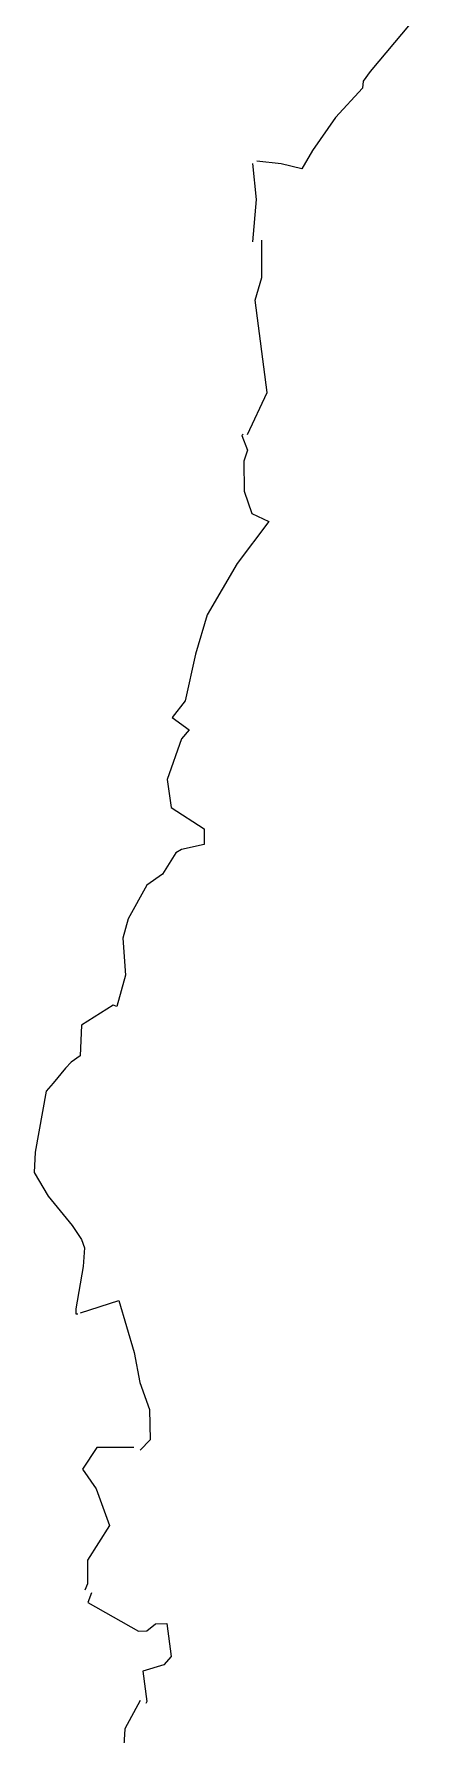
# Model space of a CAD drawing. Header units: metres. Extents: x 546648 to 551024, y 1835016 to 1840902.
# Drawn here: x 550828 to 551024, y 1836065 to 1836911 of the extents above; entities that cross this region are included whole.
import ezdxf

# ---------------------------------------------------------------- set-up
doc = ezdxf.new("R2010")
doc.units = ezdxf.units.M
doc.header["$LTSCALE"] = 5
doc.layers.add('46', color=7, linetype='Continuous', lineweight=13)

msp = doc.modelspace()

# ---------------------------------------------------------------- linework, layer by layer
at = {"layer": '46'}
for points in [[(550969.51, 1836965.79), (550995.28, 1836952.15), (551003.78, 1836943.48), (551007.65, 1836942.92), (551017.06, 1836934.06), (551023.51, 1836925.76), (551020.56, 1836919.85), (551015.22, 1836915.79), (550995.3, 1836891.99), (550991.79, 1836887.19), (550991.43, 1836883.68), (550978.14, 1836869.1), (550966.58, 1836852.69), (550961.36, 1836843.64), (550951.02, 1836846.12), (550938.98, 1836847.5)], [(550936.99, 1836807.28), (550938.78, 1836828.45), (550937.04, 1836846.33)], [(550934.32, 1836711.58), (550944.15, 1836732.45), (550938.19, 1836778.36), (550941.47, 1836789.69), (550941.47, 1836808.17)], [(550932.14, 1836711.69), (550931.49, 1836711.1), (550934.44, 1836703.8), (550932.63, 1836698.28), (550932.69, 1836683.45), (550936.5, 1836672.26), (550944.89, 1836668.32), (550929.19, 1836647.42), (550914.39, 1836621.95), (550908.56, 1836602.33), (550903.35, 1836579.13), (550896.89, 1836570.8), (550905.45, 1836564.64), (550901.57, 1836560.2), (550894.49, 1836540.02), (550896.51, 1836526.16), (550912.86, 1836515.49), (550912.86, 1836507.78), (550901.65, 1836505.29), (550898.85, 1836503.5), (550892.23, 1836492.9), (550884.36, 1836487.53), (550875.1, 1836470.79), (550872.52, 1836461.06), (550873.77, 1836442.68), (550869.41, 1836427.19), (550867.62, 1836427.73), (550851.97, 1836417.92), (550851.28, 1836402.68), (550846.74, 1836399.39), (550843.92, 1836396.57), (550837.81, 1836389.05), (550834.36, 1836384.97), (550828.88, 1836354.65), (550828.34, 1836344.61), (550835.39, 1836332.78), (550847.28, 1836318.21), (550851.9, 1836311.31), (550853.39, 1836307.16), (550852.69, 1836297.92), (550849.16, 1836276.83), (550849.16, 1836274.39), (550850.12, 1836274.34)], [(550851.39, 1836274.86), (550870.45, 1836280.92), (550878.11, 1836255.08), (550880.96, 1836240.28), (550885.77, 1836226.74), (550885.95, 1836211.77), (550881, 1836206.54)], [(550877.94, 1836207.84), (550859.59, 1836207.84), (550852.46, 1836197.15), (550859.23, 1836187.34), (550865.82, 1836169.16), (550854.96, 1836151.87), (550854.96, 1836140.11), (550853.57, 1836136.94)], [(550856.91, 1836135.63), (550855.12, 1836130.82), (550880.24, 1836116.56), (550884.34, 1836116.74), (550888.61, 1836120.13), (550894.32, 1836120.3), (550896.45, 1836103.91), (550892.89, 1836099.81), (550882.38, 1836096.6), (550884.34, 1836081.62), (550883.87, 1836080.59)], [(550881.11, 1836082.13), (550873.45, 1836068.05), (550870.96, 1836026.7), (550866.15, 1836019.03), (550854.57, 1836010.12), (550852.43, 1836006.2), (550855.51, 1835993.6)]]:
    msp.add_lwpolyline(points, dxfattribs=at)

doc.saveas('drawing.dxf')
